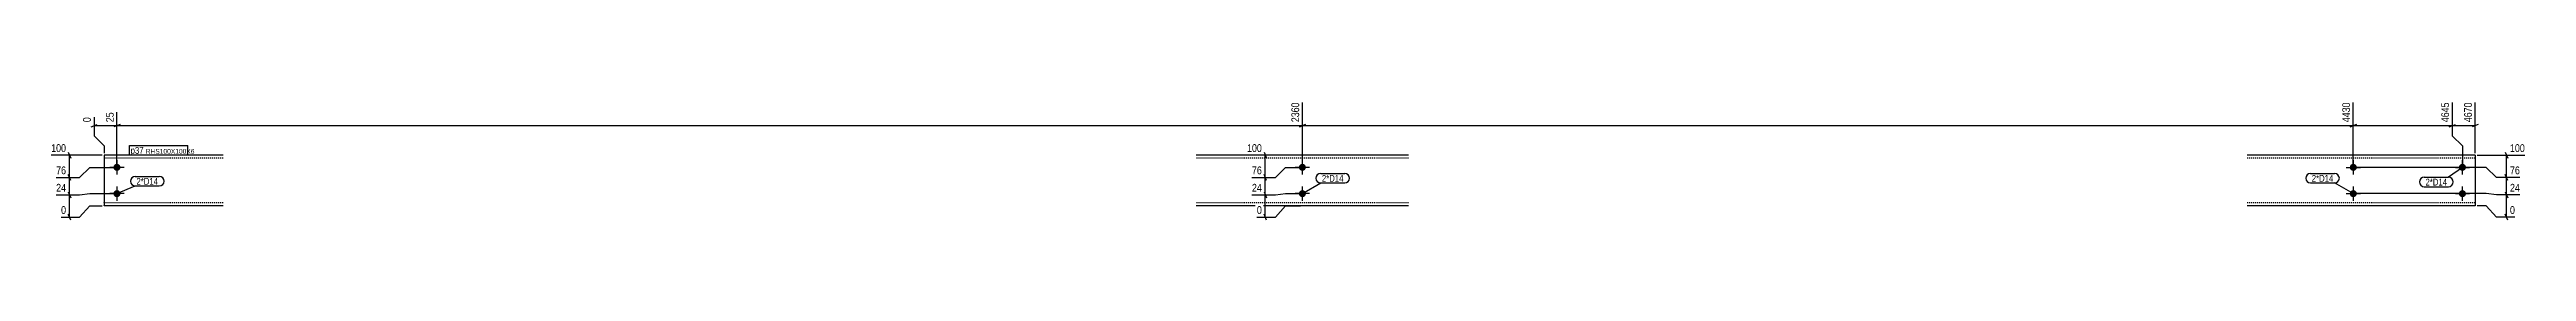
# Model space of a CAD drawing. Header units: millimetres. Extents: x 9 to 15720, y 0 to 248.
# Drawn here: x 9 to 4888, y 12 to 248 of the extents above; entities that cross this region are included whole.
import ezdxf

# ---------------------------------------------------------------- set-up
doc = ezdxf.new("R2010")
doc.units = ezdxf.units.MM
doc.linetypes.add('DXK_LINE_DOT2', pattern=[3.9198, 1.9599, -1.9599])
for name, color, linetype in [('MÅLSÆTNING', 7, 'Continuous'), ('STÅL', 7, 'Continuous'), ('TEKST', 7, 'Continuous')]:
    doc.layers.add(name, color=color, linetype=linetype)
doc.styles.add('Arial Narrow', font='ARIALN.TTF', dxfattribs={"height": 0.2})

msp = doc.modelspace()

# ---------------------------------------------------------------- hatches: boundary and pattern name
at = {"layer": 'STÅL', "linetype": 'Continuous'}
for points in [[(141.6, 109.4, -1), (141.6, 123.4, -1)], [(2476.6, 109.4, -1), (2476.6, 123.4, -1)], [(4546.6, 123.4, -1), (4546.6, 109.4, -1)], [(4761.6, 123.4, -1), (4761.6, 109.4, -1)], [(141.6, 57.4, -1), (141.6, 71.4, -1)], [(2476.6, 57.4, -1), (2476.6, 71.4, -1)], [(4546.6, 71.4, -1), (4546.6, 57.4, -1)], [(4761.6, 71.4, -1), (4761.6, 57.4, -1)]]:
    msp.add_hatch(color=3, dxfattribs=at).paths.add_polyline_path(points)

# ---------------------------------------------------------------- linework, layer by layer
at = {"layer": 'MÅLSÆTNING', "color": 7, "linetype": 'Continuous'}
for p, q in [((2476.6, 120.4), (2476.6, 244.6)), ((2476.6, 120.4), (2476.6, 244.6)), ((4546.6, 120.4), (4546.6, 244.6)), ((4546.6, 120.4), (4546.6, 244.6)), ((4741.6, 244.6), (4741.6, 178.8)), ((4786.6, 144.4), (4786.6, 244.6)), ((90.5, 196.4), (102.5, 201.2)), ((96.5, 215.4), (96.5, 178.8)), ((96.5, 198.8), (141.6, 198.8)), ((147.6, 201.2), (135.6, 196.4)), ((147.6, 201.2), (135.6, 196.4)), ((141.6, 120.4), (141.6, 225.1)), ((141.6, 120.4), (141.6, 225.1)), ((141.6, 198.8), (2476.6, 198.8)), ((2482.6, 201.2), (2470.6, 196.4)), ((2470.6, 196.4), (2482.6, 201.2)), ((2476.6, 198.8), (4546.6, 198.8)), ((4552.6, 201.2), (4540.6, 196.4)), ((4540.6, 196.4), (4552.6, 201.2)), ((4735.6, 196.4), (4747.6, 201.2)), ((4741.6, 198.8), (4786.6, 198.8)), ((4792.6, 201.2), (4780.6, 196.4)), ((45.6, 146.4), (50.5, 134.4)), ((96.5, 178.8), (116.5, 158.8)), ((116.5, 158.8), (116.5, 144.4)), ((2401.1, 146.4), (2405.9, 134.4)), ((4741.6, 178.8), (4761.6, 158.8)), ((4761.6, 158.8), (4761.6, 120.4)), ((4761.6, 158.8), (4761.6, 120.4)), ((112.5, 140.4), (12, 140.4)), ((50.5, 90.4), (45.6, 102.4)), ((50.5, 90.4), (45.6, 102.4)), ((48.1, 96.4), (48.1, 140.4)), ((68.1, 96.4), (88.1, 116.4)), ((68.1, 96.4), (88.1, 116.4)), ((88.1, 116.4), (137.6, 116.4)), ((88.1, 116.4), (137.6, 116.4)), ((2472.6, 140.4), (2367.5, 140.4)), ((2443.5, 116.4), (2472.6, 116.4)), ((2443.5, 116.4), (2472.6, 116.4)), ((4808.4, 116.4), (4550.6, 116.4)), ((4808.4, 116.4), (4550.6, 116.4)), ((4828.4, 96.4), (4808.4, 116.4)), ((4850.8, 90.4), (4846, 102.4)), ((21.8, 96.4), (68.1, 96.4)), ((21.8, 96.4), (68.1, 96.4)), ((21.8, 62), (68.1, 62)), ((21.8, 62), (68.1, 62)), ((45.6, 68), (50.5, 56)), ((45.6, 68), (50.5, 56)), ((48.1, 62), (48.1, 96.4)), ((48.1, 18), (48.1, 62)), ((68.1, 62), (88.1, 64.4)), ((68.1, 62), (88.1, 64.4)), ((88.1, 64.4), (137.6, 64.4)), ((88.1, 64.4), (137.6, 64.4)), ((2377.2, 62), (2423.5, 62)), ((2401.1, 68), (2405.9, 56)), ((2403.5, 18), (2403.5, 62)), ((2423.5, 62), (2443.5, 64.4)), ((2443.5, 64.4), (2472.6, 64.4)), ((2443.5, 64.4), (2472.6, 64.4)), ((4808.4, 64.4), (4550.6, 64.4)), ((4808.4, 64.4), (4550.6, 64.4)), ((4828.4, 62), (4808.4, 64.4)), ((4828.4, 62), (4808.4, 64.4)), ((4874.7, 96.4), (4828.4, 96.4)), ((4874.7, 62), (4828.4, 62)), ((4874.7, 62), (4828.4, 62)), ((4846, 68), (4850.8, 56)), ((4846, 68), (4850.8, 56)), ((4848.4, 62), (4848.4, 96.4)), ((4848.4, 18), (4848.4, 62)), ((31.5, 18), (68.1, 18)), ((50.5, 12), (45.6, 24)), ((68.1, 18), (88.1, 40.4)), ((88.1, 40.4), (112.6, 40.4)), ((2387, 18), (2423.5, 18)), ((2405.9, 12), (2401.1, 24)), ((2423.5, 18), (2443.5, 40.4)), ((2443.5, 40.4), (2472.6, 40.4)), ((4808.4, 40.4), (4790.6, 40.4)), ((4828.4, 18), (4808.4, 40.4)), ((4865, 18), (4828.4, 18)), ((4850.8, 12), (4846, 24))]:
    msp.add_line(p, q, dxfattribs=at)
at = {"layer": 'STÅL', "color": 2, "linetype": 'Continuous'}
for p, q in [((350.6, 140.4), (116.5, 140.4)), ((116.5, 140.4), (116.6, 41.3)), ((2685.6, 140.4), (2267.6, 140.4)), ((4786.6, 140.4), (4337.6, 140.4)), ((4786.6, 140.4), (4786.6, 139.5)), ((4786.6, 139.5), (4786.6, 136.9)), ((4786.6, 136.9), (4786.6, 40.4)), ((116.6, 40.4), (116.6, 41.3)), ((350.6, 40.4), (116.6, 40.4)), ((2685.6, 40.4), (2267.6, 40.4)), ((4786.6, 40.4), (4337.6, 40.4))]:
    msp.add_line(p, q, dxfattribs=at)
at = {"layer": 'STÅL', "color": 7, "linetype": 'DXK_LINE_DOT2'}
for p, q in [((350.6, 134.4), (116.5, 134.4)), ((2685.6, 134.4), (2267.6, 134.4)), ((4786.6, 134.4), (4337.6, 134.4)), ((116.6, 46.4), (116.6, 46.9)), ((350.6, 46.4), (116.6, 46.4)), ((2685.6, 46.4), (2267.6, 46.4)), ((4786.6, 46.4), (4337.6, 46.4)), ((4786.6, 46.4), (4786.6, 46.9))]:
    msp.add_line(p, q, dxfattribs=at)
at = {"layer": 'STÅL', "color": 3, "linetype": 'Continuous'}
for p, q in [((155.6, 116.4), (127.6, 116.4)), ((141.6, 130.4), (141.6, 102.4)), ((2490.6, 116.4), (2462.6, 116.4)), ((2476.6, 102.4), (2476.6, 130.4)), ((4532.6, 116.4), (4560.6, 116.4)), ((4546.6, 130.4), (4546.6, 102.4)), ((4747.6, 116.4), (4775.6, 116.4)), ((4761.6, 102.4), (4761.6, 130.4)), ((155.6, 64.4), (127.6, 64.4)), ((141.6, 78.4), (141.6, 50.4)), ((2490.6, 64.4), (2462.6, 64.4)), ((2476.6, 50.4), (2476.6, 78.4)), ((4532.6, 64.4), (4560.6, 64.4)), ((4546.6, 78.4), (4546.6, 50.4)), ((4747.6, 64.4), (4775.6, 64.4)), ((4761.6, 50.4), (4761.6, 78.4))]:
    msp.add_line(p, q, dxfattribs=at)

# ---------------------------------------------------------------- wipeouts: each hides what was drawn before it
at = {"color": 0}
for points in [[(2557.6, 87.9), (2557.6, 101.9), (2515, 101.9), (2515, 87.9)], [(4507.3, 87.9), (4507.3, 101.9), (4464.7, 101.9), (4464.7, 87.9)], [(222.6, 82), (222.6, 96), (180, 96), (180, 82)]]:
    msp.add_wipeout(points, dxfattribs=at).dxf.layer = 'TEKST'

# ---------------------------------------------------------------- next in the draw order: wipeouts: each hides what was drawn before it
at = {"color": 0, "linetype": 'Continuous'}
for points in [[(2473.4, 247.8), (2451, 247.8), (2451, 202.4), (2473.4, 202.4)], [(4783.4, 247.8), (4761, 247.8), (4761, 202.4), (4783.4, 202.4)], [(138.4, 228.3), (116, 228.3), (116, 202.4), (138.4, 202.4)], [(44.5, 143.6), (44.5, 166), (8.8, 166), (8.8, 143.6)], [(4877.9, 99.6), (4877.9, 122), (4852, 122), (4852, 99.6)], [(2399.9, 65.2), (2399.9, 87.6), (2374, 87.6), (2374, 65.2)]]:
    msp.add_wipeout(points, dxfattribs=at).dxf.layer = 'MÅLSÆTNING'
at = {"color": 0}
for points in [[(194.1, 143.2), (194.1, 157.2), (168.5, 157.2), (168.5, 143.2)], [(2557.6, 87.9), (2557.6, 101.9), (2515, 101.9), (2515, 87.9)], [(4507.3, 87.9), (4507.3, 101.9), (4464.7, 101.9), (4464.7, 87.9)], [(222.6, 82), (222.6, 96), (180, 96), (180, 82)], [(4731.5, 80.5), (4731.5, 94.5), (4688.8, 94.5), (4688.8, 80.5)]]:
    msp.add_wipeout(points, dxfattribs=at).dxf.layer = 'TEKST'

# ---------------------------------------------------------------- next in the draw order: linework, layer by layer
at = {"layer": 'MÅLSÆTNING', "color": 7, "linetype": 'Continuous'}
for p, q in [((4741.6, 244.6), (4741.6, 178.8)), ((4546.6, 198.8), (4741.6, 198.8)), ((4735.6, 196.4), (4747.6, 201.2)), ((4741.6, 178.8), (4761.6, 158.8)), ((4846, 146.4), (4850.8, 134.4)), ((2405.9, 90.4), (2401.1, 102.4)), ((2405.9, 90.4), (2401.1, 102.4)), ((2403.5, 96.4), (2403.5, 140.4)), ((2423.5, 96.4), (2443.5, 116.4)), ((2423.5, 96.4), (2443.5, 116.4)), ((4790.6, 140.4), (4884.5, 140.4)), ((4828.4, 96.4), (4808.4, 116.4)), ((4850.8, 90.4), (4846, 102.4)), ((4848.4, 96.4), (4848.4, 140.4)), ((2377.2, 96.4), (2423.5, 96.4)), ((2377.2, 96.4), (2423.5, 96.4)), ((4874.7, 96.4), (4828.4, 96.4))]:
    msp.add_line(p, q, dxfattribs=at)
at = {"layer": 'TEKST', "color": 7, "linetype": 'Continuous'}
for p, q in [((177.6, 98.4), (225, 98.4)), ((2512.6, 104.3), (2560, 104.3)), ((4462.3, 104.3), (4509.7, 104.3)), ((141.6, 64.4), (177.6, 79.6)), ((177.6, 79.6), (225, 79.6)), ((2476.6, 64.4), (2512.6, 85.5)), ((2512.6, 85.5), (2560, 85.5)), ((4462.3, 85.5), (4509.7, 85.5)), ((4546.6, 64.4), (4509.7, 85.5))]:
    msp.add_line(p, q, dxfattribs=at)
for centre, start, end in [((177.6, 89), 90, 270), ((225, 89), 270, 90), ((2512.6, 94.9), 90, 270), ((2560, 94.9), 270, 90), ((4462.3, 94.9), 90, 270), ((4509.7, 94.9), 270, 90)]:
    msp.add_arc(centre, 9.4, start, end, dxfattribs=at)

# ---------------------------------------------------------------- next in the draw order: texts
at = {"layer": 'MÅLSÆTNING', "color": 3, "linetype": 'Continuous', "style": 'Arial Narrow'}
for s, p in [('25', (135.2, 205.6)), ('2360', (2470.2, 205.6)), ('4670', (4780.2, 205.6))]:
    msp.add_text(s, height=15.27, rotation=90.0002, dxfattribs=at).set_placement(p)
for s, p in [('100', (12, 146.8)), ('76', (4855.2, 102.8)), ('24', (2377.2, 68.4))]:
    msp.add_text(s, height=15.27, dxfattribs=at).set_placement(p)
at = {"layer": 'TEKST', "color": 3, "style": 'Arial Narrow'}
for p in [(2515, 87.9), (4464.7, 87.9), (180, 82)]:
    msp.add_text('2*D14', height=13.36, dxfattribs=at).set_placement(p)

# ---------------------------------------------------------------- next in the draw order: wipeouts: each hides what was drawn before it
at = {"color": 0, "linetype": 'Continuous'}
for points in [[(93.3, 218.6), (70.9, 218.6), (70.9, 202.4), (93.3, 202.4)], [(44.5, 99.6), (44.5, 122), (18.6, 122), (18.6, 99.6)], [(2399.9, 21.2), (2399.9, 43.6), (2383.8, 43.6), (2383.8, 21.2)]]:
    msp.add_wipeout(points, dxfattribs=at).dxf.layer = 'MÅLSÆTNING'
at = {"color": 0}
for points in [[(194.1, 143.2), (194.1, 157.2), (168.5, 157.2), (168.5, 143.2)], [(4731.5, 80.5), (4731.5, 94.5), (4688.8, 94.5), (4688.8, 80.5)]]:
    msp.add_wipeout(points, dxfattribs=at).dxf.layer = 'TEKST'

# ---------------------------------------------------------------- next in the draw order: linework, layer by layer
at = {"layer": 'MÅLSÆTNING', "color": 7, "linetype": 'Continuous'}
for p, q in [((2377.2, 62), (2423.5, 62)), ((2401.1, 68), (2405.9, 56)), ((2403.5, 62), (2403.5, 96.4)), ((2423.5, 62), (2443.5, 64.4))]:
    msp.add_line(p, q, dxfattribs=at)
at = {"layer": 'TEKST', "color": 7, "linetype": 'Continuous'}
for p, q in [((166.1, 140.8), (166.1, 159.6)), ((4761.6, 116.4), (4733.9, 96.9)), ((4686.4, 96.9), (4733.9, 96.9)), ((4686.4, 78.1), (4733.9, 78.1))]:
    msp.add_line(p, q, dxfattribs=at)
for centre, start, end in [((4686.4, 87.5), 90, 270), ((4733.9, 87.5), 270, 90)]:
    msp.add_arc(centre, 9.4, start, end, dxfattribs=at)

# ---------------------------------------------------------------- next in the draw order: texts
at = {"layer": 'MÅLSÆTNING', "color": 3, "linetype": 'Continuous', "style": 'Arial Narrow'}
msp.add_text('0', height=15.3, rotation=90.0002, dxfattribs=at).set_placement((90.1, 205.6))
for s, height, p in [('76', 15.27, (21.8, 102.8)), ('0', 15.3, (2387, 24.4))]:
    msp.add_text(s, height=height, dxfattribs=at).set_placement(p)
at = {"layer": 'TEKST', "color": 3, "style": 'Arial Narrow'}
msp.add_text('2*D14', height=13.36, dxfattribs=at).set_placement((4688.8, 80.5))

# ---------------------------------------------------------------- next in the draw order: wipeouts: each hides what was drawn before it
at = {"color": 0, "linetype": 'Continuous'}
for points in [[(4543.4, 247.8), (4521, 247.8), (4521, 202.4), (4543.4, 202.4)], [(4738.4, 247.8), (4716, 247.8), (4716, 202.4), (4738.4, 202.4)], [(2399.9, 143.6), (2399.9, 166), (2364.3, 166), (2364.3, 143.6)], [(4887.7, 143.6), (4887.7, 166), (4852, 166), (4852, 143.6)], [(4877.9, 65.2), (4877.9, 87.6), (4852, 87.6), (4852, 65.2)]]:
    msp.add_wipeout(points, dxfattribs=at).dxf.layer = 'MÅLSÆTNING'
at = {"color": 0}
msp.add_wipeout([(278.7, 143.2), (278.7, 153.2), (198.3, 153.2), (198.3, 143.2)], dxfattribs=at).dxf.layer = 'TEKST'

# ---------------------------------------------------------------- next in the draw order: texts
at = {"layer": 'MÅLSÆTNING', "color": 3, "linetype": 'Continuous', "style": 'Arial Narrow'}
for s, p in [('4430', (4540.2, 205.6)), ('4645', (4735.2, 205.6))]:
    msp.add_text(s, height=15.27, rotation=90.0002, dxfattribs=at).set_placement(p)
for s, p in [('100', (2367.5, 146.8)), ('100', (4855.2, 146.8)), ('24', (4855.2, 68.4))]:
    msp.add_text(s, height=15.27, dxfattribs=at).set_placement(p)

# ---------------------------------------------------------------- next in the draw order: wipeouts: each hides what was drawn before it
at = {"color": 0, "linetype": 'Continuous'}
for points in [[(2399.9, 99.6), (2399.9, 122), (2374, 122), (2374, 99.6)], [(44.5, 65.2), (44.5, 87.6), (18.6, 87.6), (18.6, 65.2)], [(4868.2, 21.2), (4868.2, 43.6), (4852, 43.6), (4852, 21.2)]]:
    msp.add_wipeout(points, dxfattribs=at).dxf.layer = 'MÅLSÆTNING'
at = {"color": 0}
msp.add_wipeout([(278.7, 143.2), (278.7, 153.2), (198.3, 153.2), (198.3, 143.2)], dxfattribs=at).dxf.layer = 'TEKST'

# ---------------------------------------------------------------- next in the draw order: linework, layer by layer
at = {"layer": 'TEKST', "color": 7, "linetype": 'Continuous'}
for p, q in [((166.1, 159.6), (281.1, 159.6)), ((281.1, 140.8), (281.1, 159.6)), ((166.1, 140.8), (281.1, 140.8))]:
    msp.add_line(p, q, dxfattribs=at)

# ---------------------------------------------------------------- next in the draw order: texts
at = {"layer": 'MÅLSÆTNING', "color": 3, "linetype": 'Continuous', "style": 'Arial Narrow'}
for s, height, p in [('76', 15.27, (2377.2, 102.8)), ('24', 15.27, (21.8, 68.4)), ('0', 15.3, (4855.2, 24.4))]:
    msp.add_text(s, height=height, dxfattribs=at).set_placement(p)
at = {"layer": 'TEKST', "color": 3, "style": 'Arial Narrow'}
for s, height, p in [('p37', 13.36, (168.5, 143.2)), ('RHS100X100X6', 9.544, (198.3, 143.2))]:
    msp.add_text(s, height=height, dxfattribs=at).set_placement(p)

# ---------------------------------------------------------------- next in the draw order: wipeouts: each hides what was drawn before it
at = {"color": 0, "linetype": 'Continuous'}
msp.add_wipeout([(44.5, 21.2), (44.5, 43.6), (28.3, 43.6), (28.3, 21.2)], dxfattribs=at).dxf.layer = 'MÅLSÆTNING'

# ---------------------------------------------------------------- next in the draw order: texts
at = {"layer": 'MÅLSÆTNING', "color": 3, "linetype": 'Continuous', "style": 'Arial Narrow'}
msp.add_text('0', height=15.3, dxfattribs=at).set_placement((31.5, 24.4))

doc.saveas('drawing.dxf')
